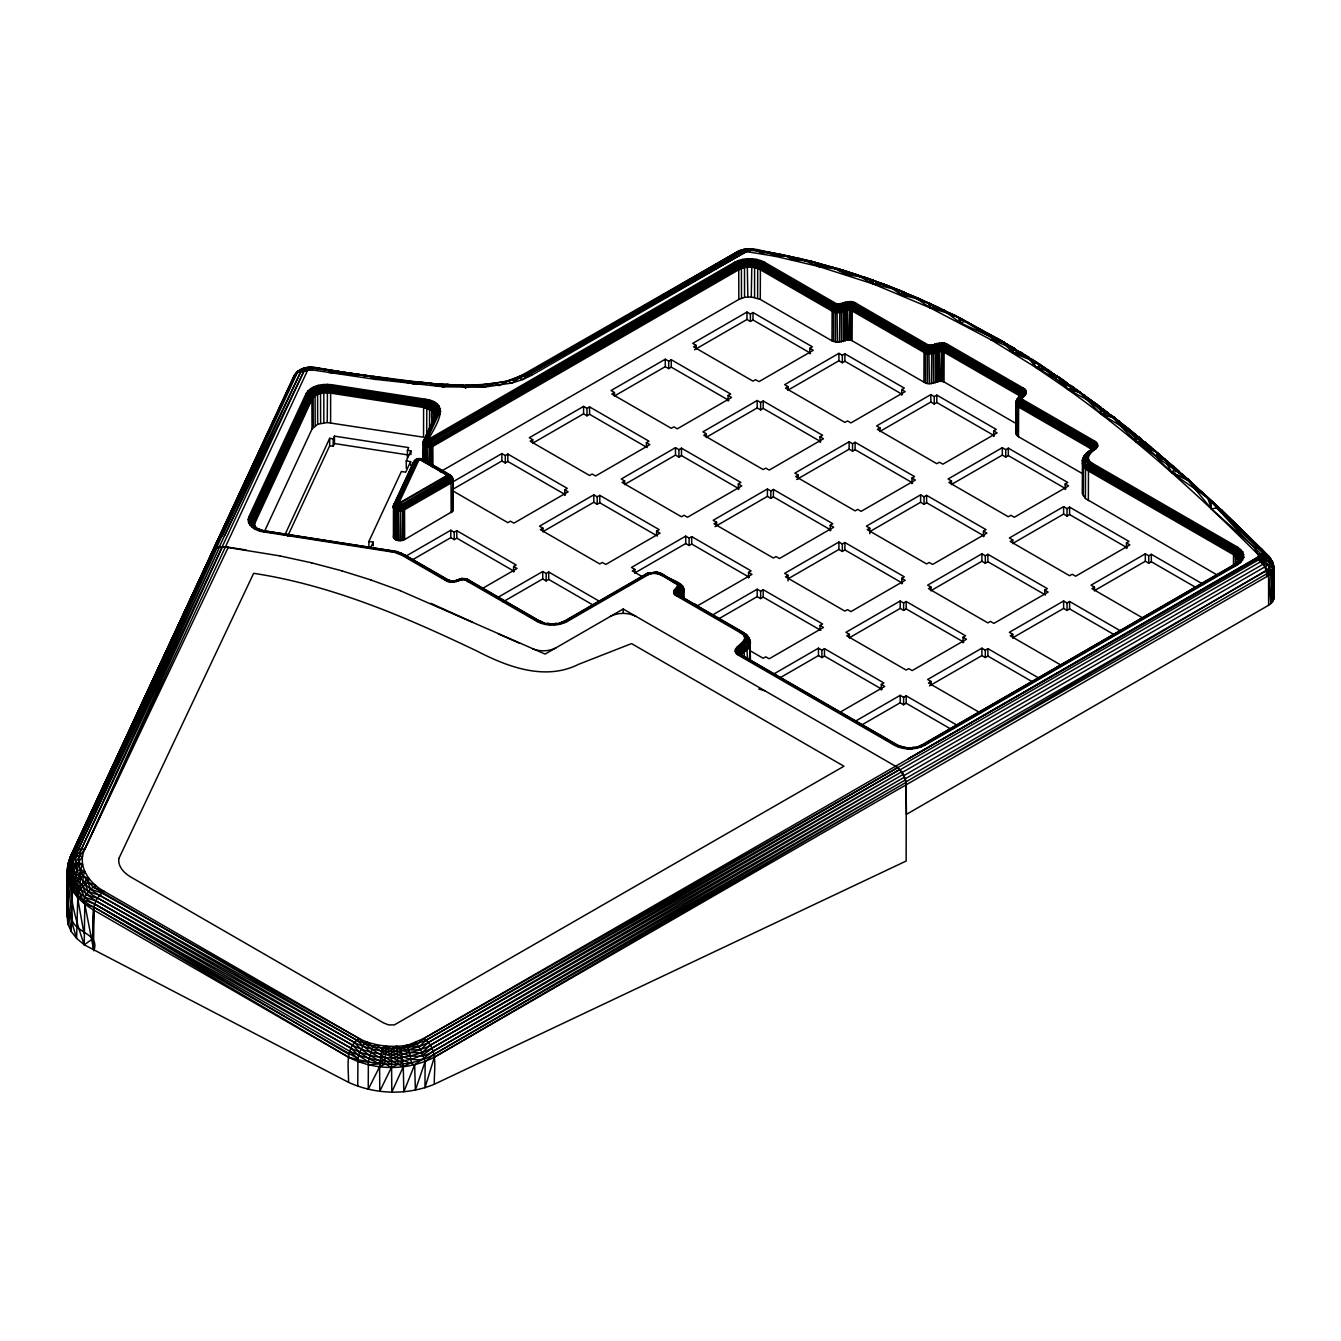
<?xml version="1.0" encoding="UTF-8"?>
<svg xmlns="http://www.w3.org/2000/svg" width="1341" height="1341" viewBox="0 0 1341 1341"><rect width="100%" height="100%" fill="white"/><g stroke="black" fill="none" stroke-linecap="round" stroke-linejoin="round"><path stroke-width="1.5" d="M400.104 590.627L545.116 654.09L623.213 608.998L895.486 766.197C901.839 770.069 905.862 777.361 906.281 784.736L906.147 861.023L434.333 1084.232C407.228 1095.513 375.145 1094.591 348.543 1082.338L84.232 944.802L76.605 938.348L71.14 931.408L71.911 919.44L67.721 874.684C73.671 866.437 78.281 857.184 84.768 849.171L307.508 370.518L310.576 369.68L375.011 379.319L443.385 386.811L483.481 387.231L511.793 383.04L522.571 379.57L529.796 374.122L746.501 251.605L775.601 256.349L819.033 266.591L873.695 284.141L930.302 307.927L990.831 339.659L1035.705 367.35L1067.838 389.376L1096.335 404.714L1102.637 410.664L1126.39 427.041L1173.04 465.914L1214.141 503.177L1268.536 555.979L1272.408 561.711L1273.933 568.601L1273.95 597.784L1272.508 601.941L1268.603 605.26L906.449 814.356L905.963 782.406L903.113 774.428L899.61 769.617L425.985 1040.314C405.267 1048.26 379.637 1048.997 359.271 1038.621L104.38 891.463C89.629 883.736 76.688 866.018 84.768 849.171L222.455 546.592L280.303 555.962M1268.536 555.979L1273.229 563.337L1273.933 568.601L1273.162 571.165L1268.603 575.54L434.333 1057.194C408.05 1070.889 374.826 1070.889 348.543 1057.194L93.92 907.136C73.302 897.447 60.379 873.209 73.319 852.055L214.878 548.905L75.632 850.445C66.245 869.404 81.08 889.536 97.692 898.034L354.611 1042.544C377.19 1054.328 405.669 1054.294 428.248 1042.544L899.61 769.617L897.565 767.706L423.605 1038.621L400.976 1048.042L403.272 1066.782L391.823 1092.077L391.438 1048.578L396.534 1046.164C407.128 1050.942 420.269 1051.746 430.293 1045.192L903.113 774.428L431.986 1048.126C407.111 1061.083 375.748 1061.117 350.889 1048.126L94.708 904.052C76.638 895.017 60.161 871.734 73.319 852.055L213.051 550.548L217.108 547.664L222.455 546.592M451.716 476.692L450.207 479.357L403.708 506.194L397.254 506.697L394.992 505.188L394.757 503.21L400.356 502.406L447.006 475.418L450.76 475.988L452.872 478.569L452.722 511.256L404.647 539.551C401.21 541.596 392.829 541.161 393.483 535.813M1083.176 474.044L1018.506 436.713L1015.908 433.596L1017.232 430.21M1022.797 397.087L1021.926 398.528L1022.797 399.568L1094.642 441.055L1097.223 443.418L1097.776 446.218C1091.809 444.407 1092.479 454.75 1090.35 448.481L1018.506 406.994C1013.83 404.781 1016.243 398.277 1020.115 396.634C1025.362 398.897 1029 390.08 1023.149 387.985L948.305 344.771C941.7 339.709 934.778 346.246 928.223 344.972L856.379 303.485C849.775 298.44 842.869 304.977 836.298 303.686L764.571 262.283C755.369 257.506 743.752 257.506 734.55 262.283L422.901 442.53C421.644 447.659 429.757 448.296 432.942 446.318L738.841 269.709C745.412 266.289 753.709 266.289 760.28 269.709L832.007 311.112C838.695 316.09 845.433 308.112 852.088 310.911L923.932 352.398C930.62 357.36 937.359 349.398 944.014 352.197L1018.858 395.411L1020.25 397.707L1018.959 394.237L944.114 351.024C937.443 348.04 930.738 356.186 924.033 351.225L852.189 309.754C845.517 306.754 838.812 314.917 832.124 309.955L760.397 268.552C753.743 265.099 745.378 265.099 738.74 268.552L432.841 445.145C425.684 449.453 418.191 438.524 428.651 438.893L432.841 445.145L432.942 466.132M1015.908 403.876L1018.205 400.02L1022.077 398.914L1016.361 405.016L1016.109 401.378L1017.366 398.914L1022.16 394.874L1025.731 394.522M1243.828 554.554L1239.118 556.716L1237.19 562.7L1239.118 558.845L1243.828 557.286L1242.772 551.872L1237.743 547.262L1092.664 463.483C1082.254 457.599 1093.703 451.062 1097.776 446.218M1273.564 595.689L1273.598 566.036L1273.95 597.784L1273.296 585.263M228.288 547.262L84.768 849.171C79.907 848.434 74.375 849.842 71.559 854.133C63.295 878.925 67.67 906.013 71.14 931.408L67.972 924.167L67.218 916.808L67.067 874.852L67.955 864.258L70.486 856.581L213.051 550.548L71.559 854.133C67.419 862.95 65.81 873.175 68.592 882.646C65.575 902.325 71.14 919.859 76.605 938.348L77.879 894.581L80.46 888.832L87.97 882.194L89.26 879.009L83.226 875.924C78.13 867.912 77.527 857.586 81.499 848.97L219.673 546.877L78.415 849.406C62.591 879.394 74.023 914.813 84.232 944.802L92.412 939.035L93.652 910.036C93.987 902.644 98.128 895.453 104.38 891.463L93.116 887.055L83.226 875.924L84.751 871.834L80.175 869.32L71.844 874.567L68.592 882.646C72.9 894.749 82.874 903.616 93.652 910.036L348.543 1057.194C376.335 1064.855 407.597 1069.431 434.065 1054.294L905.963 782.406L434.333 1057.194L424.963 1087.819L425.131 1061.552L420.672 1049.617L415.643 1042.292M71.911 919.44L68.441 911.93L67.067 874.852L70.369 867.057L78.851 862.514L82.455 864.325L77.493 879.461L78.868 891.664L84.785 904.085L93.82 950.601C100.173 933.571 75.649 933.319 71.911 919.44L72.464 887.407L75.23 881.892L83.226 875.924L82.589 886.217L86.159 894.212L95.999 900.968L350.889 1048.126L358.567 1055.468L368.373 1061.837L368.239 1089.278L379.604 1066.782L381.9 1048.042L386.342 1046.164C400.573 1053.775 418.224 1061.754 433.26 1051.21L905.426 779.892L434.065 1054.294L425.131 1061.552L415.375 1090.166L414.654 1064.788C401.328 1059.809 388.136 1053.406 376.402 1044.84L372.731 1046.433L356.874 1040.314L99.72 895.386C86.059 887.809 72.783 873.242 76.119 856.396L81.499 848.97L304.156 370.753L307.508 370.518L302.513 369.378L298.071 371.004L293.947 375.949L212.23 551.771L210.788 556.884L211.727 552.542M394.757 503.21L393.416 507.921L394.79 509.563L398.83 510.904L403.406 510.385L451.146 482.978L453.057 480.698C454.079 476.742 446.268 476.172 447.81 474.63L451.833 476.524L452.068 478.217L451.146 477.53M67.05 904.27C69.028 882.395 65.558 909.55 68.441 911.93L67.05 904.27L67.586 866.99M93.233 939.521L93.652 910.036L93.652 939.756M1243.828 557.286L1240.71 562.449L1237.743 564.595L924.636 745.361C915.417 750.139 903.817 750.139 894.615 745.361L738.153 655.028C726.755 647.183 755.268 640.713 740.148 632.6L676.87 596.075C668.438 592.471 679.518 587.945 677.222 584.475C668.455 580.402 658.498 569.389 647.854 574.937L567.159 621.537C557.957 626.314 546.34 626.314 537.138 621.537L465.176 579.982C458.622 578.709 451.699 585.246 445.095 580.184L401.881 555.241L394.975 552.442L263.825 531.924C256.651 531.07 245.604 525.773 248.823 516.905L306.167 393.449C311.447 384.901 323.047 383.677 332.166 384.783L425.131 399.165C451.263 402.702 437.417 423.052 428.651 438.893L427.963 441.843L430.511 447.173L430.511 465.009M1018.942 351.627L999.196 339.457L954.675 315.303L922.206 299.915L888.496 285.918L856.296 274.452L810.417 261.026L748.379 248.923L737.332 251.739L574.501 346.414M915.199 296.864L901.672 295.188L888.496 285.918L865.683 277.57L846.188 274.654L843.858 270.631L868.884 278.844L873.695 284.141L882.864 283.957L892.754 287.594L913.523 296.395L930.302 307.927L954.675 315.303L954.306 316.275C938.097 306.586 920.513 298.507 901.672 295.188L901.772 291.416L899.928 290.528L873.695 284.141L854.921 274.067L841.142 269.692L819.033 266.591L799.957 258.578L779.708 254.237L769.265 252.41L759.023 253.265L761.705 250.733L779.708 254.237L788.994 256.332L792.095 259.852L810.417 261.026L831.705 267.664M67.721 898.671L67.218 916.808L67.838 913.355M93.652 910.036L92.881 939.303L93.82 950.601L93.35 939.588M84.232 944.802L84.785 904.085L93.92 907.136L357.946 1058.619L357.745 1086.277M428.651 438.893L422.733 444.575L422.901 442.53L423.387 440.871L428.651 438.893L429.12 441.876L426.27 447.056L426.27 462.913M68.609 911.981L67.972 924.167L67.218 904.337M71.559 854.133L67.955 864.258L73.252 857.687L79.303 855.692L82.455 856.681L75.901 865.867C71.794 876.276 73.219 887.39 77.543 897.431L94.708 904.052L349.599 1051.21L357.946 1058.619L359.572 1052.249L364.283 1043.818L367.233 1042.292L372.731 1046.433C387.482 1049.835 403.105 1049.198 417.437 1044.253L423.605 1038.621L1256.383 557.973L1258.679 556.247L1257.959 554.386C1198.653 494.93 1136.179 438.339 1067.838 389.376C1060.865 381.447 1050.137 376.452 1044.572 367.484C1027.793 356.153 1009.974 346.296 990.831 339.659L997.402 338.468L1004.091 342.273L990.831 339.659M1017.081 424.091L944.014 381.917C937.359 379.101 930.62 387.08 923.932 382.118L851.233 340.245L847.059 339.977L837.421 342.341L837.052 311.397L838.108 304.189M929.347 383.627L928.961 352.683L930.034 345.475M327.472 384.364L327.238 422.532L423.555 437.216L423.588 406.323L425.131 399.165M911.344 749.334C910.723 746.686 915.719 746.468 916.641 748.261M292.522 381.062L293.947 375.949L298.071 371.004L308.883 367.199L369.278 375.899C422.348 381.9 478.134 394.153 529.796 374.122L743.467 250.935L743.987 249.392L746.954 251.505L746.082 249.007L737.332 251.739M1273.229 563.337L1272.508 601.941L1271 570.696L1268.452 564.796L1258.679 556.247C1265.954 557.571 1272.643 563.538 1273.162 571.165L1273.581 599.913L1273.933 568.601C1273.648 560.538 1267.128 551.017 1257.959 554.386L1254.137 547.245C1230.971 525.404 1211.929 499.439 1187.221 479.29C1162.345 459.913 1133.648 443.083 1113.281 417.688L1101.145 414.084L1079.606 392.377L1035.705 367.35L1029.117 358.751L1017.383 351.744L1013.897 348.057L954.675 315.303M423.203 461.22L424.074 440.049M1233.452 567.059L1233.871 565.164C1240.76 562.6 1242.42 552.945 1235.061 549.877L1089.982 466.115L1084.551 459.611L1085.908 453.761C1089.261 451.531 1099.57 447.156 1092.781 442.614L1020.937 401.143L1019.344 398.311L1023.652 393.466L1021.289 389.544L946.444 346.33C939.739 341.62 933.018 349.817 926.363 346.531L854.519 305.061C847.83 300.35 841.109 308.547 834.437 305.262L762.711 263.842C754.648 259.668 744.473 259.668 736.41 263.842L430.511 440.451L429.086 447.324L429.086 463.181M414.604 462.209L414.62 460.6L417.068 458.823L419.062 459.645L399.316 502.137L395.88 504.199L393.416 507.921L393.634 505.021L413.732 461.706L416.464 459.829L420.018 459.561L446.939 475.116L450.341 475.234L452.872 478.569L452.722 481.536L450.341 477.53L447.006 475.418L451.029 481.821L451.146 512.698M423.974 459.929L424.494 442.429L427.36 438.809L438.825 414.101C441.843 405.803 431.5 400.842 424.779 400.054L331.814 385.655C323.282 384.616 312.403 385.772 307.475 393.768L250.13 517.24C241.112 529.611 281.928 533.517 259.4 530.919M1013.762 349.414L1021.222 352.532L1029 357.393L1029.117 358.751L1036.794 362.372L1013.209 353.035L1013.897 348.057L1010.98 347.906L1003.537 342.592L960.491 322.946L942.874 309.838L930.302 307.927L928.006 302.831L919.188 299.73L919.876 298.892L922.843 301.071M461.639 579.966L461.975 578.424L467.858 579.53L540.49 621.453L541.311 622.962L466.132 579.563C463.232 577.971 449.537 581.441 456.426 581.676L459.946 578.792L462.025 579.58L461.975 578.424M406.457 1044.84L409.575 1052.702L411.352 1062.525L403.272 1066.782C387.599 1059.122 371.792 1050.908 359.271 1038.621C344.369 1047.74 348.727 1068.023 348.543 1082.338M836.298 303.686L832.124 309.955L832.007 340.832L837.421 342.341M928.223 344.972L924.033 351.225L923.932 382.118M1022.797 399.568L1018.624 405.837L1018.506 436.713M1090.35 448.481L1091.96 443.67L1094.642 441.055M341.804 372.01L313.727 367.199L310.576 369.68L310.861 367.166L375.53 377.24L311.095 367.484L302.546 368.658L300.317 371.055M452.068 512.027L452.872 479.743M1033.023 360.042L1035.705 367.35L1051.026 372.228L1088.657 398.663M1091.038 448.967L1092.144 445.48L1096.167 442.144M905.393 293.361L897.045 289.488L901.672 295.188L910.824 295.338L913.808 297.216L905.393 293.361L901.672 295.188M660.711 574.937L663.393 574.484C668.874 580.335 685.821 581.34 683.675 592.404L680.021 595.639L680.021 597.483L678.462 593.879L673.752 592.32M1235.564 565.533L1235.698 564.477L1233.569 566.019M852.256 274.804L848.937 272.273L837.924 268.602L805.069 259.785L799.957 258.578L792.095 259.852L786.044 255.745L775.601 256.349C764.521 250.264 748.982 245.403 737.449 252.544M1019.998 396.467L1021.255 393.131L1025.731 390.348M1091.507 449.537L1092.747 446.201L1097.223 443.418M293.645 379.319L293.947 375.949L296.663 372.379L307.307 370.719M1157.249 453.576L1188.377 480.866L1211.359 508.842L1216.74 508.055L1263.608 553.9L1265.066 557.37L1261.479 561.259L1267.413 569.707L1268.301 572.674L1266.977 576.496L1270.313 558.661L1258.713 555.358L1260.758 553.85L1266.273 554.604L1269.994 562.801L1272.458 562.315L1272.81 568.366L1266.977 576.496C1266.591 569.322 1263.39 560.991 1256.383 557.973M386.342 1046.164L384.683 1064.268L379.604 1066.782L379.788 1091.256L391.438 1067.453L398.176 1064.268L396.534 1046.164M1094.642 449.956L1091.96 449.503L1089.311 451.045L1083.914 456.175L1082.288 460.885L1086.528 453.057L1089.982 450.643L1092.664 451.112M413.296 462.695L413.145 463.768C413.833 459.427 419.683 457.247 423.37 459.494L424.209 461.002L422.348 460.248C422.666 457.046 419.062 460.365 419.867 458.438M422.801 442.932L422.951 441.86L422.733 460.432M440.837 411.469L436.093 413.229L434.266 418.224C438.44 411.017 430.042 405.502 423.706 405.016L330.758 390.633C323.986 389.812 315.353 390.717 311.447 397.07L254.103 520.526L254.421 526.661L252.846 521.599L248.119 519.621M1020.25 397.07L1022.513 393.047L1026.284 391.723M1088.305 458.287L1084.551 459.611L1082.288 463.617L1085.405 468.78L1088.372 470.926L1233.452 554.688L1237.793 559.901M1091.742 450.14L1094.005 446.134L1097.776 444.793M740.148 632.6L741.104 632.164C757.9 641.132 728.481 646.697 739.109 654.609L895.57 744.942C904.186 749.401 915.048 749.401 923.681 744.942L1236.788 564.159C1244.13 561.209 1244.13 550.883 1236.788 547.933L1091.708 464.17C1085.607 461.706 1085.607 453.141 1091.708 450.677L1090.468 447.307L1018.624 405.837L1016.109 402.987M1082.438 462.511L1085.54 467.623L1088.473 469.752L1233.569 553.515L1237.19 556.85L1237.793 561.862L1239.201 560.337L1242.772 559.968M430.511 447.173L431.333 441.507L737.232 264.898C744.791 260.975 754.329 260.975 761.906 264.898L833.633 306.318C840.321 310.391 846.992 301.809 853.697 306.117L925.541 347.587C932.246 351.677 938.918 343.095 945.623 347.386L1020.467 390.6L1022.513 393.986L1018.858 399.367L1019.277 393.014L1023.149 387.985M425.03 462.494L425.03 446.637L428.701 439.496L426.874 441.608L427.645 463.148M1039.124 365.775L1039.392 364.065L1029.117 358.751L1031.598 359.036L1035.269 363.042L1036.459 362.422L1032.888 359.857L1035.269 363.042M653.268 573.445C649.849 571.534 666.93 571.165 649.463 573.529M67.452 872.086L69.078 861.727M398.83 540.624L398.663 509.697L399.685 502.473L396.634 504.903L394.79 509.563L394.79 539.266M833.599 341.569L833.599 311.85L836.834 303.938L835.342 304.373L763.616 262.953C755 258.478 744.121 258.478 735.505 262.953L429.204 440.166L426.12 438.976L423.873 441.575L426.924 443.586L431.517 443.234L737.902 266.088C745.06 262.367 754.061 262.367 761.219 266.088L832.945 307.491C839.65 312.067 846.322 303.502 853.027 307.29L924.871 348.761C931.576 353.337 938.247 344.788 944.952 348.559L1019.797 391.773L1021.557 393.902L1019.998 398.311M925.525 382.839L925.525 353.136L928.76 345.207L927.268 345.643L855.424 304.172C848.769 299.244 841.964 306.636 835.342 304.373M751.932 258.763L751.262 296.914L760.28 299.429L832.007 340.832M849.876 301.675L849.205 339.826M941.801 342.961L941.131 381.112M682.787 599.41L683.91 590.375L681.815 587.408L678.093 585.916M395.93 539.903L395.93 510.183L399.685 502.473M423.89 460.147L418.208 458.689L398.042 501.987C401.613 502.841 392.678 502.288 393.265 507.015L394.07 504.048M451.599 581.994L452.018 580.904L454.046 581.994M549.776 625.04C551.604 622.894 545.921 622.794 545.133 624.437M655.296 573.445C655.732 570.797 660.878 573.026 662.035 574.35M907.237 748.881L907.673 747.792L907.907 749.334M806.427 260.741L817.557 263.121L816.367 262.735L819.033 266.591L828.554 265.971M216.236 543.256L211.66 553.716M1134.872 434.97L1118.964 421.124L1099.788 406.977L1101.145 414.084L1134.235 434.031L1135.793 441.776L1141.593 442.731L1156.411 456.225L1166.653 460.717L1166.838 463.902L1178.521 470.741L1179.594 472.904L1157.568 452.923L1135.793 441.776L1136.581 438.473L1138.543 437.837L1143.655 441.725M254.17 524.7L312.017 399.3C315.789 393.198 324.086 392.326 330.59 393.114L423.555 407.496L431.836 410.765L434.786 416.297C435.791 410.145 428.584 407.044 423.588 406.323L330.64 391.924C324.053 391.136 315.688 392.008 311.883 398.176L254.539 521.649L254.17 528.672M84.751 871.834L81.483 872.656L80.209 877.45L80.46 888.832L84.684 897.163L83.762 900.146M1116.835 420.035L1113.885 417.185L1101.145 414.084L1101.967 410.966L1103.894 410.363L1106.727 411.637L1110.398 415.274M89.26 879.009L86.21 880.149L85.137 883.97L88.137 891.447L99.72 895.386L354.611 1042.544C364.316 1054.21 378.698 1060.01 391.438 1067.453M560.287 624.202L560.924 622.794L565.299 620.95L567.159 621.537M415.861 460.583L417.068 458.823M400.406 540.658L400.724 508.423L399.97 502.506L398.461 503.026M838.779 304.189L839.852 311.397L839.466 342.341M930.704 345.475L931.76 352.683L931.392 383.627M839.131 305.077L839.449 304.105L840.438 304.826L843.288 311.85L843.288 341.569M927.268 345.643L932.364 346.112L935.213 353.136L935.213 382.839M452.722 511.256L452.872 478.569M761.705 250.733L762.426 251.37L751.614 248.99L745.16 249.376L746.082 249.007L747.507 251.438L748.379 248.923L750.139 250.113L774.914 253.6L775.601 256.349L780.496 254.723M1184.103 476.223L1181.89 473.691L1197.044 487.571L1196.038 489.582L1200.212 490.521L1221.467 510.971C1202.559 489.566 1173.71 479.609 1156.411 456.225L1157.568 452.923L1137.269 438.155L1134.235 434.031L1135.391 434.249L1127.949 428.299L1120.808 425.114L1118.964 421.124L1113.281 417.688L1115.528 418.509M1273.464 566.472L1272.81 568.366L1268.452 564.796L1263.876 563.756L902.107 772.55M82.455 864.325L79.102 864.794C74.241 874.248 74.945 884.708 77.879 894.581M1015.908 433.596L1015.908 402.702L1021.557 394.707L1026.284 393.148M456.711 581.424L461.706 579.178M643.663 576.379C644.535 574.099 649.497 571.266 651.273 573.697M1023.149 396.886L1019.445 397.02L1016.361 401.546L1016.361 434.735M312 369.865L312.587 368.356L310.861 367.166L308.212 367.535L310.576 369.68M735.036 651.29L739.746 652.849L741.305 656.453L741.774 654.039L749.451 647.787L749.921 642.926L744.49 639.758M750.357 643.998C750.39 650.251 740.316 650.083 741.053 655.85M1020.149 397.238L1020.853 394.891L1019.277 393.014L944.433 349.8C937.745 346.481 931.073 354.845 924.351 350.001L852.507 308.531C845.819 305.212 839.148 313.559 832.443 308.732L760.716 267.312C753.877 263.775 745.261 263.775 738.422 267.312L432.523 443.921L431.215 445.296L431.819 466.634M1084.584 455.37L1082.438 459.795L1082.288 493.337L1085.405 498.483L1217.125 574.971M1018.875 397.623L1018.205 400.02L1020.115 402.199L1092.965 444.391L1094.005 447.056L1090.468 451.397L1092.345 448.665L1090.769 446.084L1018.925 404.613L1016.545 400.372L1018.02 398.16L1022.378 397.405L1021.842 396.668L1020.618 398.059L1021.842 400.238L1093.686 441.725C1098.53 443.871 1095.949 449.704 1091.708 450.677M332.166 384.783L330.64 391.924L330.59 422.834M680.574 584.408L682.787 587.878L682.653 586.285L679.904 584.005L677.222 584.475M1091.155 450.894L1093.653 447.944L1097.223 447.592M454.616 581.508L460.466 578.809M563.438 623.247L562.047 622.442L557.353 624.252L566.204 621.101M1237.944 560.756L1237.609 555.727L1233.871 552.291L1088.791 468.529L1083.914 464.036L1082.874 458.773M434.417 417.152L436.479 414.704L440.133 414.185M76.236 846.037L91.993 811.976L85.941 825.251M111.236 770.337L210.99 554.638L70.486 856.581M285.063 534.456L329.685 438.323L333.205 438.859L334.479 436.127L408.687 447.609L407.413 450.341L407.413 457.767M287.678 536.232L329.685 445.748L329.685 438.323M368.892 547.027L368.892 541.462L401.345 471.529L405.686 472.2L410.614 461.589L406.273 460.918L406.273 468.344M370.77 547.446L373.234 542.133L368.892 541.462M211.157 554.185L293.981 376.67L215.884 545.955L218.13 541.11M78.901 840.371L84.181 829.04M100.005 795.012L96.485 802.572L109.493 774.126L104.397 785.575M111.42 770.455L117.572 757.212M124.612 742.093L128.116 734.533M129.876 730.761L137.788 713.747M139.548 709.976L145.7 696.733M150.091 687.279L153.612 679.719M155.372 675.948L163.284 658.934M165.027 655.162L171.179 641.92M178.219 626.8L181.739 619.24M183.499 615.469L188.763 604.12M193.154 594.683L199.306 581.441M203.698 572.004L205.458 568.215M212.23 551.771L295.758 373.821L305.262 367.92L307.022 367.451L308.983 369.781L308.883 367.199L302.546 368.658M211.643 555.073L215.029 547.782M222.505 531.69L226.009 524.163M227.769 520.392L235.63 503.445M240.022 494.041L243.509 486.498M247.884 477.094L253.147 465.796M254.891 462.025L261.026 448.849M268.016 433.78L270.647 428.131M272.391 424.376L281.141 405.535M285.516 396.131L289.019 388.605M214.024 549.626L216.437 547.983L298.071 371.004L303.753 368.591L309.637 369.68L308.883 367.199M216.437 547.983L219.304 546.944L301.071 371.139L302.513 369.378L307.776 370.3L303.753 368.591L300.082 369.714L293.947 375.949M264.378 531.589L312.017 429.019L317.666 424.242L327.238 422.532M406.273 460.918L410.933 450.878L407.413 450.341M422.901 442.53L434.853 416.163M414.419 460.885L393.483 506.11L393.416 537.64M423.689 441.038L435.557 415.341C438.054 408.452 429.472 404.345 423.89 403.675L330.942 389.292C323.851 388.421 314.85 389.376 310.743 396.014L253.399 519.487L253.131 523.711L257.003 529.192L255.293 527.147L252.242 527.365M423.773 440.653L436.479 414.704C439.127 407.413 430.042 403.054 424.142 402.35L331.193 387.968C323.684 387.063 314.146 388.069 309.821 395.092L252.477 518.548L252.192 523.04L256.651 528.287M426.12 438.976L437.585 414.285C440.418 406.507 430.729 401.881 424.443 401.127L331.495 386.744C323.499 385.772 313.325 386.845 308.698 394.321L251.37 517.794C248.923 523.308 254.572 527.818 259.048 529.779L259.333 530.634M329.685 445.748L333.205 446.285L334.479 443.553L334.479 436.127M1173.04 465.914L1166.838 463.902L1171.984 472.786L1187.791 479.039L1193.574 484.755L1190.724 481.754L1171.984 472.786L1174.615 468.227L1179.594 472.904L1161.541 456.56L1156.411 456.225L1158.892 454.13L1169.386 464.087M221.533 537.054L301.071 371.139M224.4 536.014L304.156 370.753L307.173 370.954M1068.492 385.454L1067.268 382.822L1063.413 382.554L1067.838 389.376L1072.733 388.203L1073.303 387.046L1063.413 382.554L1058.837 377.257L1032.888 361.165L1036.794 362.372M749.401 251.605L751.614 248.99M756.575 259.383L754.614 266.457L754.564 297.35M852.256 301.993L850.311 309.067L850.261 339.977M944.181 343.279L942.237 350.353L942.187 381.246M298.758 372.211L300.082 369.714L305.262 367.92L308.48 369.932L307.022 367.451M1021.842 400.238L1022.378 399.266L1021.037 399.601M463.383 579.48L464.254 578.658M263.825 531.924L264.814 530.902L396.584 551.553L404.563 554.772L451.012 581.508M391.002 551.604L391.991 550.581L392.544 552.157M749.451 639.691L744.322 634.025L677.825 595.639C672.579 593.074 676.317 588.448 679.401 586.235L678.177 584.056L677.641 584.777L682.016 585.548L683.474 587.744L682.653 590.744L679.183 594.063L681.06 597.499L680.222 595.991M1131.066 430.813L1135.056 437.3L1148.198 444.759L1165.178 459.594L1158.507 455.504M459.175 579.664L459.946 578.792M467.875 581.726L467.104 580.469L469.367 581.424L469.048 580.552L466.132 578.792L464.656 579.748L467.858 579.53M900.012 769.851L1261.479 561.259M295.69 375.011L298.071 371.004M431.819 446.821L432.841 445.145M401.965 540.49L402.82 509.379L452.235 480.866M646.53 574.35L647.435 573.445L649.446 574.216M924.636 745.361L921.954 744.892L918.015 747.205L1235.882 564.008C1242.755 561.242 1242.755 551.587 1235.882 548.821L1090.803 465.059C1080.846 461.354 1087.836 447.291 1096.167 448.866M403.406 510.385L404.228 507.434L400.356 502.406L403.406 510.385L403.406 540.105M746.501 251.605L741.221 250.482L523.845 375.866L741.221 250.482L743.987 249.392L746.501 251.605L750.139 250.113L747.507 251.438M841.444 342.072L841.444 312.369L842.5 310.911M933.37 383.358L933.37 353.638L934.426 352.18M427.058 439.697L425.55 443.117L426.27 447.056M657.291 573.697L658.163 572.758L659.085 573.529M902.61 748.261L903.851 747.289L907.673 747.792M312.587 368.356L369.278 375.899L375.011 379.319C393.684 375.765 410.765 387.247 429.221 383.157C441.105 389.896 453.576 382.135 465.511 387.666L468.277 384.917L471.697 385.504M1081.885 394.271L1080.209 391.974L1077.326 390.952L1067.838 389.376L1079.606 392.377L1100.927 407.245L1096.335 404.714C1100.927 413.849 1112.745 413.162 1118.31 421.46L1118.964 421.124M427.997 440.133L423.203 445.363M429.556 400.171L426.79 407.044L426.706 435.959M843.288 311.85L844.461 308.732L840.589 303.686M935.213 353.136L936.37 350.001L932.515 344.972M920.764 745.931L1235.061 564.125L1237.743 564.595M1233.871 565.164L1237.508 562.365L1240.71 562.449M415.995 459.443L395.696 502.573L397.741 505.423L403.038 505.021L449.537 478.184L450.341 475.234M998.727 340.094L959.972 317.985L948.808 313.693L949.579 312.755L946.964 312.956M1072.733 388.203L1077.024 389.711C1077.728 392.175 1084.718 394.891 1079.606 392.377L1085.104 395.511L1086.813 399.031L1096.754 404.161L1096.05 404.999L1098.882 407.228M1083.478 457.13L1087.333 452.554L1090.535 452.638M1083.344 458.203L1085.54 454.683L1089.06 454.415M1092.06 449.352L1093.066 446.972L1091.289 444.843L1019.445 403.373L1017.266 399.501L1022.077 397.757L1021.037 397.305M778.786 255.31L779.708 254.237L777.713 254.22L775.601 256.349M1085.908 453.761L1087.333 452.554M1236.687 562.851L1236.084 563.572C1240.894 560.236 1239.47 553.23 1234.39 551.05L1089.311 467.288L1084.584 462.963L1083.595 460.449L1083.595 457.884L1088.305 456.326M330.087 370.049L328.461 372.446L369.278 375.899M760.85 260.573L757.715 267.312L757.631 298.205M854.468 302.613L851.317 309.352L851.233 340.245M946.394 343.883L943.243 350.621L943.159 381.514M513.016 380.341L739.109 250.75L742.495 249.879L745.68 251.94L531.556 375.346L526.326 373.519L511.793 383.04L508.222 381.079L498.634 385.672L494.946 383.576L483.481 387.231L474.697 385.085L465.511 387.666L459.812 385.051L452.085 384.766L443.385 386.811L438.373 383.912L435.49 383.694L443.385 386.811L446.888 384.23L453.744 385.521L473.407 385.806L487.923 384.481M394.975 552.442L396.584 551.553L397.489 553.196M796.42 258.126L794.408 257.589L792.095 259.852L798.096 258.21M1178.521 470.741L1171.984 472.786M400.138 380.324L414.922 384.314L419.163 381.9L436.194 384.046L399.987 380.408M433.478 401.713L429.623 408.15L429.522 431.115M403.272 1066.782L403.842 1091.708L414.654 1064.788L433.26 1051.21L904.454 777.126L431.986 1048.126C410.782 1067.587 373.737 1063.095 349.599 1051.21M813.669 261.964L819.033 266.591L821.731 264.412M399.551 503.378L448.363 475.602L420.018 459.561L422.7 459.108L450.207 474.982L452.068 478.217M679.77 596.879L679.87 594.499L683.055 591.901L677.943 586.285L679.401 586.235M737.131 252.527L743.987 249.392M450.09 580.737L452.135 581.139L449.218 581.676L448.447 580.117L447.006 581.072M1020.032 353.27L1021.222 352.532L1026.334 357.125M359.271 1038.621L101.983 893.156L90.484 889.033L87.97 882.194L95.882 885.613L90.484 889.033L84.684 897.163L95.999 900.968L352.582 1045.192C373.318 1056.188 398.612 1057.094 420.672 1049.617L428.248 1042.544L901.487 771.88L430.293 1045.192L421.946 1052.752L409.575 1052.702L396.902 1048.411M540.842 623.247C545.921 622.526 539.618 620.112 537.138 621.537M659.118 574.216L661.13 573.445M898.319 747.071C900.901 744.372 909.215 749.887 899.727 746.283M836.449 304.826L837.438 304.105L837.756 305.077M928.374 346.112L929.363 345.375L929.682 346.347M1266.91 573.713L1271 570.696L1267.413 569.707L905.996 781.837L1266.91 573.713L1266.34 570.78L905.209 778.786M1268.452 564.796L903.901 775.618M1018.506 399.568L1016.964 399.836M764.571 262.283L760.397 268.552L760.28 299.429M856.379 303.485L852.189 309.754L852.088 340.631M948.305 344.771L944.114 351.024L944.014 381.917M1092.664 463.483L1088.473 469.752L1088.372 500.629M1237.743 547.262L1233.569 553.515L1233.452 566.572M657.727 573.093L683.055 587.224L683.675 598.84M397.305 540.356L397.305 510.636L402.82 509.379M1144.745 443.016L1145.482 442.496L1151.651 448.849M832.61 267.094L846.188 274.654L849.255 272.592M398.646 553.665L400.808 552.961L402.032 554.721M1108.873 414.386L1099.788 406.977L1115.544 419.415L1114.036 418.459M1020.652 396.198L1024.675 395.796M835.443 342.072L835.443 312.369L837.052 311.397M927.369 383.358L927.369 353.638L928.961 352.683M665.689 294.567L669.293 292.455M690.933 279.783L694.537 277.671M698.141 275.559L701.745 273.447M707.16 270.295L710.764 268.183M714.367 266.071L719.782 262.903M723.386 260.791L726.99 258.679M730.594 256.567L736.008 253.399M86.21 880.149L78.516 886.569L75.867 892.234L72.112 890.24M523.845 375.866L529.276 372.714M532.897 370.602L554.604 357.98M558.225 355.885L570.88 348.526M1063.078 381.447L1064.151 380.81L1067.419 384.297M417.738 458.773L396.802 502.154L397.489 503.881L402.216 503.965L448.715 477.111L449.621 475.502L448.715 474.479M414.62 460.6L416.112 459.745M419.767 458.806L417.99 459.293L419.062 459.645M440.183 471.848L738.841 299.429L744.557 297.35L751.262 296.914M453.023 481.771L501.869 453.576L505.289 455.554L507.853 454.063L567.26 488.359L564.695 489.851L564.695 495.416M646.396 446.385L646.396 442.681L648.977 441.189L589.571 406.893L586.989 408.385L583.57 406.407L529.309 437.736L532.729 439.697L532.729 443.418M728.113 401.076L728.113 395.494L730.677 394.019L671.271 359.723L668.706 361.198L665.287 359.22L611.027 390.549L614.446 392.527L614.446 396.249M809.813 353.89L809.813 348.325L812.395 346.833L752.988 312.537L750.407 314.029L746.987 312.051L692.727 343.38L696.147 345.358L696.147 349.062M532.729 439.697L530.164 441.189L589.571 475.485L592.135 473.993L595.572 475.988L649.832 444.659L646.396 442.681M614.446 392.527L611.865 394.019L671.271 428.315L673.852 426.824L677.289 428.818L731.549 397.489L728.113 395.494M696.147 345.358L693.582 346.833L752.988 381.146L755.553 379.654L758.989 381.632L813.249 350.303L809.813 348.325M453.023 489.197L501.869 461.002L505.289 462.98L507.853 461.488L565.466 494.745M532.93 443.066L583.57 413.833L586.989 415.811L589.571 414.319L647.167 447.576M614.631 395.897L665.287 366.663L668.706 368.624L671.271 367.149L728.884 400.406M694.537 349.766L746.987 319.476L750.407 321.454L752.988 319.979L810.584 353.236M405.585 556.347L450.794 530.231L454.213 532.209L456.795 530.718L516.201 565.014L513.62 566.505L513.62 572.071M412.81 559.599L450.794 537.657L454.213 539.635L456.795 538.16L514.391 571.417M656.604 534.841L656.604 531.12L659.185 529.645L599.779 495.349L597.214 496.824L593.795 494.846L539.518 526.175L542.937 528.153L542.937 531.874M738.321 489.515L738.321 483.95L740.886 482.458L681.479 448.162L678.915 449.654L675.495 447.676L621.235 479.005L624.655 480.983L624.655 484.688M820.021 442.346L820.021 436.78L822.603 435.289L763.197 400.993L760.632 402.484L757.196 400.506L702.935 431.836L706.355 433.814L706.355 437.518M901.739 395.176L901.739 389.611L904.303 388.119L844.897 353.823L842.332 355.298L838.913 353.337L784.653 384.666L788.072 386.627L788.072 390.348M542.937 528.153L540.373 529.645L599.779 563.941L602.344 562.449L605.78 564.444L660.04 533.115L656.604 531.12M624.655 480.983L622.09 482.458L681.479 516.771L684.061 515.279L687.497 517.257L741.757 485.928L738.321 483.95M706.355 433.814L703.79 435.289L763.197 469.585L765.761 468.11L769.198 470.088L823.458 438.758L820.021 436.78M788.072 386.627L785.508 388.119L844.897 422.415L847.478 420.923L850.915 422.918L905.175 391.589L901.739 389.611M454.867 580.955L458.22 579.53M457.03 580.552L455.722 581.206L461.053 579.094M543.139 531.522L593.795 502.288L597.214 504.25L599.779 502.774L657.392 536.031M624.856 484.352L675.495 455.102L678.915 457.08L681.479 455.605L739.092 488.862M706.556 437.166L757.196 407.932L760.632 409.91L763.197 408.418L820.809 441.675M788.273 389.996L838.913 360.763L842.332 362.74L844.897 361.249L902.51 394.505M482.693 588.33L517.056 568.483L513.62 566.505M931.056 346.347L939.505 343.866L947.349 345.442L1022.194 388.655C1025.966 390.181 1025.563 395.377 1021.842 396.668M497.494 597.617L542.719 571.517L546.139 573.479L548.704 572.004L599.109 601.103M502.925 601.908L542.719 578.943L546.139 580.921L548.704 579.429L593.711 605.411M748.529 577.971L748.529 572.406L751.111 570.914L691.705 536.618L689.123 538.11L685.704 536.132L631.443 567.461L634.863 569.439L634.863 573.143M830.247 530.801L830.247 525.236L832.811 523.744L773.405 489.448L770.84 490.923L767.421 488.962L713.161 520.291L716.58 522.252L716.58 525.974M911.947 483.632L911.947 478.05L914.528 476.575L855.122 442.279L852.541 443.754L849.121 441.776L794.861 473.105L798.281 475.083L798.281 478.804M993.664 436.445L993.664 430.88L996.229 429.388L936.823 395.092L934.258 396.584L930.838 394.606L876.578 425.935L879.998 427.913L879.998 431.618M634.863 569.439L632.298 570.914L643.093 577.15M716.58 522.252L713.999 523.744L773.405 558.04L775.986 556.549L779.423 558.543L833.683 527.214L830.247 525.236M798.281 475.083L795.716 476.575L855.122 510.871L857.687 509.379L861.123 511.357L915.383 480.044L911.947 478.05M879.998 427.913L877.416 429.388L936.823 463.701L939.404 462.209L942.84 464.187L997.101 432.858L993.664 430.88M635.064 572.791L685.704 543.558L689.123 545.536L691.705 544.044L749.301 577.3M714.971 526.661L767.421 496.388L770.84 498.366L773.405 496.874L831.018 530.131M796.671 479.491L849.121 449.218L852.541 451.179L855.122 449.704L912.718 482.961M880.199 431.282L930.838 402.032L934.258 404.01L936.823 402.535L994.435 435.791M565.081 621.067L648.038 573.412M711.987 615.301L757.196 589.202L760.632 591.18L763.197 589.688L822.603 623.984L820.021 625.476L820.021 629.18M901.739 583.871L901.739 578.306L904.303 576.814L844.897 542.518L842.332 544.01L838.913 542.032L784.653 573.361L788.072 575.323L788.072 580.904M983.439 536.702L983.439 531.12L986.021 529.645L926.614 495.349L924.033 496.824L920.613 494.846L866.353 526.175L869.773 528.153L869.773 533.735M1065.156 489.515L1065.156 483.95L1067.721 482.458L1008.315 448.162L1005.75 449.654L1002.33 447.676L948.07 479.005L951.49 480.983L951.49 484.688M788.072 575.323L785.508 576.814L844.897 611.11L847.478 609.619L850.915 611.613L905.175 580.284L901.739 578.306M869.773 528.153L867.208 529.645L926.614 563.941L929.179 562.449L932.615 564.444L986.875 533.115L983.439 531.12M951.49 480.983L948.908 482.458L1008.315 516.771L1010.896 515.279L1014.332 517.257L1068.593 485.928L1065.156 483.95M719.229 618.553L757.196 596.628L760.632 598.606L763.197 597.114L820.809 630.371M788.273 578.692L838.913 549.458L842.332 551.436L844.897 549.944L902.51 583.201M869.974 531.522L920.613 502.288L924.033 504.25L926.614 502.774L984.21 536.031M951.691 484.352L1002.33 455.102L1005.75 457.08L1008.315 455.605L1065.927 488.862M773.271 674.272L818.479 648.172L821.899 650.15L824.48 648.658L883.887 682.955L881.305 684.446L881.305 690.012M963.022 642.842L963.022 637.26L965.587 635.785L906.181 601.489L903.616 602.964L900.197 601.003L845.936 632.315L849.356 634.293L849.356 638.014M1044.723 593.812L1044.723 590.09L1047.304 588.615L987.898 554.302L985.317 555.794L981.897 553.816L927.637 585.145L931.056 587.123L931.056 590.845M1126.44 548.486L1126.44 542.921L1129.005 541.429L1069.598 507.133L1067.034 508.625L1063.614 506.647L1009.354 537.976L1012.773 539.954L1012.773 543.658M849.356 634.293L846.774 635.785L906.181 670.081L908.762 668.589L912.198 670.584L966.459 639.255L963.022 637.26M931.056 587.123L928.492 588.615L987.898 622.911L990.463 621.419L993.899 623.397L1048.159 592.068L1044.723 590.09M1012.773 539.954L1010.192 541.429L1069.598 575.725L1072.18 574.25L1075.616 576.228L1129.876 544.899L1126.44 542.921M780.496 677.523L818.479 655.598L821.899 657.576L824.48 656.084L882.076 689.341M849.557 637.662L900.197 608.428L903.616 610.406L906.181 608.915L963.793 642.171M931.257 590.493L981.897 561.259L985.317 563.22L987.898 561.745L1045.494 595.002M1012.975 543.323L1063.614 514.072L1067.034 516.05L1069.598 514.558L1127.211 547.815M839.533 712.524L884.742 686.424L881.305 684.446M854.971 721.441L900.197 695.342L903.616 697.32L906.181 695.828L956.586 724.928M1038.303 677.758L987.898 648.658L985.317 650.15L981.897 648.172L927.637 679.501L931.056 681.463L931.056 685.184M1120.003 630.588L1069.598 601.489L1067.034 602.964L1063.614 601.003L1009.354 632.315L1012.773 634.293L1012.773 638.014M1203.514 584.458L1151.316 554.302L1148.734 555.794L1145.315 553.816L1091.054 585.145L1094.474 587.123L1094.474 590.845M931.056 681.463L928.492 682.955L980.69 713.094M1012.773 634.293L1010.192 635.785L1060.597 664.885M1094.474 587.123L1091.909 588.615L1142.314 617.715M862.213 724.71L900.197 702.768L903.616 704.746L906.181 703.254L951.188 729.253M929.447 685.888L981.897 655.598L985.317 657.576L987.898 656.084L1032.905 682.066M1012.975 637.662L1063.614 608.428L1067.034 610.406L1069.598 608.915L1114.606 634.896M1094.675 590.493L1145.315 561.259L1148.734 563.22L1151.316 561.745L1196.323 587.727M897.749 767.689L1258.881 559.683L1258.193 556.783L1269.994 562.801M877.098 282.197L871.633 279.917L875.438 281.224L871.633 279.917L873.695 284.141L877.098 282.197L889.401 287.443M1127.949 428.299L1130.262 431.366L1122.937 424.41L1120.808 425.114L1135.056 437.3L1137.285 436.428L1139.431 437.518L1141.878 440.77L1141.442 439.161L1134.235 434.031L1139.431 437.518M298.188 372.161L301.641 370.233L304.156 370.753L302.513 369.378M431.333 441.507L425.969 441.189L425.097 439.965L426.79 439.027M1093.77 401.914L1096.05 404.999L1088.926 398.411L1086.813 399.031L1100.492 409.927L1102.704 409.122L1104.8 410.162L1101.699 409.458M436.713 403.725C428.818 407.446 432.556 418.074 431.836 424.628M255.477 529.377L257.941 528.807L265.065 531.137M556.096 647.737C548.905 651.575 539.987 651.692 532.461 648.776M814.171 262.585L817.423 263.674M882.948 283.906L889.368 287.343M526.326 373.519L506.093 381.649L478.536 385.269L483.481 387.231M465.025 579.094L463.718 578.843M1258.478 554.939L1260.758 553.85L1264.764 558.292L1269.625 557.286L1272.458 562.315L1264.446 554.856L1258.78 555.995L1264.764 558.292M610.272 616.458C618.151 612.368 628.124 612.351 636.003 616.458M1024.675 389.074L1020.048 393.567L1019.529 399.853M1090.535 461.958L1087.333 464.204L1085.54 467.623L1085.405 498.483M1240.71 549.408C1233.904 551.889 1235.379 560.555 1235.564 566.12M531.556 375.346L522.571 379.57L518.984 377.709L516.251 378.447L520.057 377.156M1257.657 558.644L908.36 758.771L1256.668 558.141L1263.239 564.544M918.401 746.619L922.776 744.775M845.199 271.033L843.858 270.631L847.445 271.77L837.052 268.485L839.114 270.698M81.483 872.656L75.616 875.941L70.47 883.669L68.592 882.646M401.881 555.241L404.563 554.772M445.095 580.184L447.777 579.731L449.922 581.206L403.742 554.654M465.176 579.982L466.132 579.563M676.87 596.075L679.552 595.605L743.501 632.516L744.322 634.025M738.153 655.028L740.835 654.576L901.236 747.205L900.331 746.3M894.615 745.361L897.28 744.892M678.982 584.693L677.943 585.129L682.753 586.872L682.016 589.621L678.462 593.074L680.356 596.996M930.302 307.927L934.291 306.217L943.109 310.492L940.007 308.598L930.302 307.927L930.101 303.938L937.761 307.257L942.069 310.894M1030.156 359.639L1031.598 359.036M861.274 276.916L873.125 280.872M766.281 251.94L770.136 252.561L769.265 252.41M1027.608 357.946L1029 357.393L1013.209 353.035L1005.415 344.939M958.128 317.415L960.491 322.946L964.732 321.371L968.437 322.511M461.723 385.102L465.511 387.666L472.434 385.135M439.094 406.105C431.852 407.848 433.177 416.883 433.529 422.365M889.217 287.175L890.541 286.706L891.027 288.332M862.783 278.107L864.878 277.386L873.125 280.353M79.102 864.794L73.034 867.493L71.542 880.886L72.464 887.407M398.126 502.707L399.383 502.305M1010.98 347.906L1013.209 353.035L1017.383 351.744L1021.222 352.532M448.162 474.915L447.022 475.267L448.363 475.25M398.394 380.274L372.899 376.402L375.011 379.319L384.029 377.659L393.483 380.324M1089.06 460.198L1085.489 461.991L1083.478 465.176L1083.344 496.019M1242.772 551.872L1237.609 555.727L1237.039 563.924M419.783 459.477L420.973 459.142L452.235 477.446M428.701 439.496L430.511 440.451M646.915 573.764L650.402 572.758M557.588 623.716L565.299 620.95M920.915 747.071L919.524 746.283L915.769 747.323M393.936 538.495L393.936 508.792L400.406 510.938M416.531 459.142L418.761 458.505M1061.385 378.866L1040.448 366.076L1035.705 367.35L1047.673 369.479L1061.569 380.224M508.222 381.079L506.093 381.649L528.002 373.469L743.467 250.935L746.082 251.756M675.344 594.968L679.367 595.37M742.26 634.125L745.462 634.042L747.272 636.154M736.628 653.939L739.83 653.855L742.344 656.47C735.505 649.815 753.357 648.407 749.921 640.26L744.49 637.796M1020.618 398.847L1021.926 398.528M917.462 299.429L919.876 298.892L913.523 296.395M1268.536 574.166L1271.335 573.546L1270.782 603.752L1268.301 572.674M465.495 385.521L468.277 384.917M819.033 266.591L825.469 265.216M1101.145 414.084L1106.191 413.028L1101.279 409.491M440.485 408.737L435.121 412.123L434.518 418.291M459.51 579.094L462.142 578.491M1135.793 441.776L1140.973 440.82L1145.482 442.496L1150.98 448.833M1017.232 435.791L1017.232 406.088L1018.624 405.837M741.104 632.164L746.266 634.528L749.317 638.618M400.758 381.498L408.234 381.38M842.433 270.044L841.142 269.692L846.188 274.654L853.044 273.547M249.862 524.985L254.22 525.756M1006.555 344.821L1011.449 346.598L1016.009 350.521M407.865 380.928L414.922 384.314L426.002 382.856M653.117 572.791L646.898 574.518L562.969 622.962L563.807 621.453L645.172 574.484L647.854 574.937M559.163 624.437C558.359 622.794 552.693 622.894 554.52 625.04M558.711 623.816L545.586 623.816M219.304 546.944L225.372 546.776L245.956 549.961M739.109 250.75L741.221 250.482M873.695 284.141L880.936 283.337M674.288 593.694L677.859 594.046L679.988 596.091M743.735 635.885L748.211 636.858L750.507 642.373M735.572 652.665L739.142 653.017L741.64 655.967M546.005 623.481L550.196 623.951M368.222 1064.788L379.671 1063.815L368.792 1058.619L359.572 1052.249L352.582 1045.192L97.692 898.034C77.409 895.168 62.055 867.945 75.632 850.445L217.108 547.664L78.415 849.406C72.297 858.206 68.089 869.035 68.961 879.847M846.188 274.654L854.921 274.067L861.157 277.185L854.921 274.067M678.093 585.514L679.401 585.447M418.208 458.689L421.845 458.873M375.011 379.319L390.432 378.782L382.118 378.531M452.085 384.766L439.798 384.029L443.385 386.811M414.185 382.051L420.253 382.705L414.587 382.822M1208.124 498.936L1211.359 508.842L1254.137 547.245L1261.663 549.106L1270.212 557.923M407.58 1047.003L419.146 1046.734L425.985 1040.314L897.565 767.706L895.436 766.231M248.471 522.353L253.131 523.711L255.293 527.466M423.505 1059.155C409.608 1061.888 397.573 1054.78 385.957 1048.411M759.928 251.806L768.209 252.259M652.732 572.573L655.833 572.573M451.9 580.971L453.744 580.971M453.895 581.34L446.05 579.765L402.836 554.805L395.545 551.872L264.177 531.287M550.061 624.018L554.235 624.018M907.539 747.859L911.696 747.859L911.997 748.881M907.857 748.546L911.394 748.546M1258.797 555.794L1264.915 555.794L1268.066 557.99M1067.268 382.822L1058.837 377.257L1054.127 377.223L1049.215 370.518L1047.103 369.798L1047.287 371.507M357.729 1061.552L368.373 1061.837L372.731 1046.433L403.188 1063.815M1147.913 446.536L1150.645 446.838M448.414 580.267L450.777 580.955M1020.618 398.059L1021.926 398.143M919.188 299.73L922.206 299.915M809.478 260.975L810.417 261.026M327.74 370.183L331.512 370.468L310.861 367.166M414.453 382.235L420.253 382.705M948.808 313.693L952.026 313.978M752.217 249.61L748.379 248.923M382.001 378.145L395.142 379.989M833.733 268.133L845.132 271.569M354.342 374.441L368.557 376.067M1013.209 353.035L1021.356 353.32L1023.904 355.6M655.447 572.791L658.85 572.976M903.482 747.323L907.773 748.01M345.911 372.63L368.54 376M334.479 443.553L408.687 455.035M264.512 530.952L392.243 550.833M269.34 532.31L273.447 532.947M277.553 533.584L291.919 535.813M296.009 536.45L300.116 537.07M304.223 537.707L308.329 538.344M312.419 538.981L316.526 539.618M320.633 540.255L326.785 541.211M330.892 541.848L334.982 542.468M339.089 543.105L343.195 543.742M347.302 544.379L351.392 545.016M355.499 545.653L369.865 547.882M373.971 548.503L378.061 549.139M382.168 549.776L386.275 550.413M673.752 590.912L677.507 592.236L679.77 596.242M735.036 649.865L739.746 652.044L741.053 655.213M458.672 579.597L460.55 580.184M799.487 258.595L805.639 261.177M677.222 586.956L681.412 593.208L682.787 593.46M463.919 578.491L466.567 579.094M464.372 579.178L466.886 579.664M790.855 256.768L788.826 256.349L794.408 257.589M391.689 550.631L396.986 551.838M392.427 551.369L401.78 553.883L406.072 556.666M280.168 555.995L311.648 562.818M924.335 302.144L929.732 303.334L935.046 306.687L929.682 304.424M306.167 393.449L309.821 395.092L311.883 398.176L312.017 429.019M248.823 516.905L254.103 520.526L254.689 526.728M372.899 376.402L377.961 377.693M678.982 586.989L677.641 586.637L678.177 587.626M311.397 562.801L341.955 570.83M658.163 572.758L661.649 573.764M538.093 621.101L546.944 624.252L538.998 620.95M758.738 689.023L764.722 690.699M841.545 304.373L840.053 303.938L840.438 304.826M933.47 345.643L931.978 345.207L932.364 346.112M928.006 302.831L929.732 303.334M942.874 309.838L944.667 310.374M816.367 262.735L819.737 263.758M956.2 316.845L959.972 317.985M674.288 589.52L678.764 592.303L680.021 595.639M743.735 641.668C751.966 643.345 749.401 653.855 749.451 659.671M735.572 648.491L739.142 650.301L741.305 654.609M903.851 292.204L899.928 290.528L905.443 292.891M341.704 570.813L371.189 580.016M1086.813 399.031L1092.278 400.791M396.098 551.553L401.361 553.297M1089.847 399.702L1093.82 402.652M1100.492 409.927L1102.637 410.664M1120.808 425.114L1126.39 427.041M1264.228 553.263L1261.663 549.106L1221.45 509.915L1188.377 480.866M403.641 380.442L404.747 380.827M871.633 279.917L876.98 281.811M1135.844 436.848L1145.482 442.496M1156.411 456.225L1165.178 459.594M370.954 579.999L400.339 590.643M1011.215 347.637L1003.537 342.592L1008.063 344.603M457.231 580.267L458.622 581.072M897.045 289.488L901.47 291.198M1214.141 503.177L1203.631 493.605L1196.038 489.582M1135.056 437.3L1137.269 438.155M429.221 383.157L430.947 383.828M1251.187 539.618L1263.272 550.983L1221.45 509.915L1216.74 508.055L1259.467 547.798M257.187 528.706L261.629 530.365M1063.413 382.554L1071.442 385.739L1074.074 388.37M420.957 458.605L450.727 475.636M307.894 390.885L311.246 392.997L313.124 396.333L313.258 427.192M465.612 578.809L469.048 580.552M498.282 633.907L519.922 643.378M1188.78 480.564L1186.299 478.771M459.929 579.563L460.885 579.982M430.847 603.316L472.166 622.006M660.526 573.412L664.901 576.379M896.475 744.775L900.85 746.619M446.955 579.597L449.537 580.619M995.307 338.2L1004.091 342.273L964.732 321.371L993.044 338.653M451.029 481.821L452.068 482.307M675.344 588.263L678.546 590.493L680.49 595.069M742.26 643.445L746.887 647.921L747.39 658.18M736.628 647.217L740.651 650.553L741.774 654.039M959.938 318.974L963.693 320.784M400.154 552.911L405.753 555.811M464.12 385.822L462.662 385.118L465.511 387.666M391.438 1064.486L370.401 1052.065L356.874 1040.314L93.116 887.055M454.7 384.884L455.839 385.47M748.529 572.406L751.966 574.384L697.706 605.713L694.269 603.735M820.021 625.476L823.458 627.454L769.198 658.783L765.761 656.805L763.197 658.28L750.591 651.005M564.695 489.851L568.131 491.829L513.871 523.158L510.435 521.18L507.853 522.655L452.051 490.437M662.571 574.367L681.094 585.045L681.815 587.408L677.507 592.236L680.742 596.644M744.004 633.17L677.574 594.65L676.367 591.565L680.675 586.721L679.082 583.888M445.782 474.429L449.352 476.508M898.47 745.931L740.014 654.458C731.298 647.1 755.972 642.808 744.49 633.807M467.037 579.396L540.993 622.107M257.941 528.807L259.048 529.779M94.708 904.052L348.811 1054.294M931.76 352.683L933.37 353.638M839.852 311.397L841.444 312.369M1016.327 350.219L1020.635 352.817M310.576 388.622L315.068 394.707L315.185 425.583M255.293 527.147L258.578 529.159M1102.704 409.122L1109.225 414.419M409.927 381.179L414.922 384.314M1058.837 377.257L1064.151 380.81M1085.875 396.986L1088.523 398.797M432.523 443.921L429.204 440.166M901.504 291.701L905.929 294.802M932.867 344.771L937.041 351.024L937.141 381.917M840.941 303.485L845.115 309.754L845.232 340.631M734.55 262.283L738.74 268.552L738.841 299.429M676.87 587.157L679.552 589.772L681.161 594.583M740.148 644.971L744.004 650.016L744.423 658.347M738.153 646.127L740.835 648.742L742.445 653.553M446.855 475.552L447.81 476.223M423.605 1038.621C439.094 1048.209 433.797 1069.431 434.333 1084.232M742.009 632.013L746.887 635.248M821.195 264.177L824.497 266.574M1006.555 343.698L1011.248 347.755M1119.701 422.499L1130.262 431.366M1170.24 464.288L1176.828 469.283M1139.012 438.557L1141.878 440.77M965.57 321.672L960.34 318.705L960.491 322.946M683.055 591.901L683.91 590.375M1081.5 393.349L1077.024 389.711L1077.326 390.952M1085.841 396.333L1088.506 398.579M1119.735 422.097L1123.842 425.583L1122.937 424.41M1018.49 351.962L1013.897 348.057L1016.31 350.571M1040.448 366.076L1039.392 364.065L1043.868 367.954M400.775 509.731L401.965 510.77M393.416 506.244L395.93 510.183M314.062 386.761L317.582 393.349L317.666 424.242M1242.118 531.086L1226.998 516.872L1235.899 525.655M1039.392 364.065L1043.834 368.44M1254.137 547.245L1260.758 553.85M1268.653 558.744L1271.452 561.544L1271.201 560.22M848.937 272.273L851.149 274.553M937.761 307.257L940.108 309.687M1187.791 479.039L1188.629 479.91M1149.941 446.587L1148.198 444.759L1141.593 442.731L1137.285 436.428M1113.885 417.185L1115.159 418.526M1051.947 373.401L1044.572 367.484L1047.992 371.105M1096.754 404.161L1099.234 406.809M1079.304 392.192L1073.303 387.046L1078.114 392.326M934.778 343.883L937.912 350.621L937.996 381.514M842.852 302.613L846.003 309.352L846.07 340.245M738.271 260.573L741.422 267.312L741.489 298.205M427.528 445.581L429.086 447.324M1261.127 561.845L1258.914 559.314L1263.725 559.666L1263.876 563.756M745.462 634.042C757.799 643.328 730.979 648.424 742.026 655.615M740.651 654.341C737.416 647.552 754.899 645.708 748.211 636.858M1271.536 562.868L1272.76 564.377L1272.408 561.711M924.033 351.225L925.525 353.136M832.124 309.955L833.599 311.85M1217.175 506.06L1220.411 510.72M926.313 352.18L927.369 353.638M834.387 310.911L835.443 312.369M681.412 585.916L682.787 587.878M431.215 445.296L428.6 440.217M318.186 385.387L320.549 392.36L320.616 423.27M1221.45 509.915L1223.126 512.648M936.973 343.279L938.935 350.353L938.985 381.246M845.048 301.993L847.009 309.067L847.059 339.977M742.545 259.383L744.506 266.457L744.557 297.35M396.668 509.262L397.305 510.636M749.921 640.26L750.507 662.169M393.868 505.188C395.394 509.06 400.993 509.044 404.228 507.434L450.727 480.581L452.42 477.564M684.128 599.176L683.055 587.224M452.722 478.988L453.057 479.827M452.722 508.708L453.057 509.546M424.326 444.508L425.03 446.637M429.757 440.016L430.226 441.675M322.728 384.582L323.818 391.773L323.851 422.683M1110.599 414.62L1110.918 416.096M77.543 897.431L83.93 933.101M1016.964 404.529L1017.232 406.088M939.354 342.961L940.041 381.112M847.428 301.675L848.115 339.826M747.188 258.763L747.859 296.914M683.91 588.749L684.128 590.074M834.638 267.664L834.873 269.34M936.688 351.225L936.806 382.118M844.763 309.955L844.88 340.832M681.412 593.208L681.513 598.337M404.546 508.658L404.647 539.551M1210.99 501.936L1211.359 508.842M393.902 507.434L393.936 508.792M1268.603 575.54L1268.603 605.26M1151.316 554.302L1151.316 561.745M1148.734 555.794L1148.734 563.22M1145.315 553.816L1145.315 561.259M1069.598 507.133L1069.598 514.558M1069.598 601.489L1069.598 608.915M1067.034 508.625L1067.034 516.05M1067.034 602.964L1067.034 610.406M1063.614 506.647L1063.614 514.072M1063.614 601.003L1063.614 608.428M1008.315 448.162L1008.315 455.605M1005.75 449.654L1005.75 457.08M1002.33 447.676L1002.33 455.102M987.898 554.302L987.898 561.745M987.898 648.658L987.898 656.084M985.317 555.794L985.317 563.22M985.317 650.15L985.317 657.576M981.897 553.816L981.897 561.259M981.897 648.172L981.897 655.598M936.823 395.092L936.823 402.535M934.258 396.584L934.258 404.01M930.838 394.606L930.838 402.032M926.614 495.349L926.614 502.774M924.033 496.824L924.033 504.25M920.613 494.846L920.613 502.288M906.181 601.489L906.181 608.915M906.181 695.828L906.181 703.254M903.616 602.964L903.616 610.406M903.616 697.32L903.616 704.746M900.197 601.003L900.197 608.428M900.197 695.342L900.197 702.768M855.122 442.279L855.122 449.704M852.541 443.754L852.541 451.179M849.121 441.776L849.121 449.218M844.897 353.823L844.897 361.249M844.897 542.518L844.897 549.944M842.332 355.298L842.332 362.74M842.332 544.01L842.332 551.436M838.913 353.337L838.913 360.763M838.913 542.032L838.913 549.458M824.48 648.658L824.48 656.084M821.899 650.15L821.899 657.576M818.479 648.172L818.479 655.598M773.405 489.448L773.405 496.874M770.84 490.923L770.84 498.366M767.421 488.962L767.421 496.388M763.197 400.993L763.197 408.418M763.197 589.688L763.197 597.114M760.632 402.484L760.632 409.91M760.632 591.18L760.632 598.606M757.196 400.506L757.196 407.932M757.196 589.202L757.196 596.628M752.988 312.537L752.988 319.979M750.407 314.029L750.407 321.454M746.987 312.051L746.987 319.476M691.705 536.618L691.705 544.044M689.123 538.11L689.123 545.536M685.704 536.132L685.704 543.558M681.479 448.162L681.479 455.605M678.915 449.654L678.915 457.08M675.495 447.676L675.495 455.102M671.271 359.723L671.271 367.149M668.706 361.198L668.706 368.624M665.287 359.22L665.287 366.663M623.213 608.998L623.213 613.005M599.779 495.349L599.779 502.774M597.214 496.824L597.214 504.25M593.795 494.846L593.795 502.288M589.571 406.893L589.571 414.319M586.989 408.385L586.989 415.811M583.57 406.407L583.57 413.833M548.704 572.004L548.704 579.429M546.139 573.479L546.139 580.921M542.719 571.517L542.719 578.943M507.853 454.063L507.853 461.488M505.289 455.554L505.289 462.98M501.869 453.576L501.869 461.002M456.795 530.718L456.795 538.16M454.213 532.209L454.213 539.635M450.794 530.231L450.794 537.657M410.933 450.878L410.933 454.599M410.614 461.589L410.614 465.31M373.234 542.133L373.234 545.854M333.205 438.859L333.205 446.285M118.846 858.525C117.74 866.906 124.562 873.46 131.234 877.265L383.56 1022.932L388.504 1024.893L394.371 1024.893L843.958 766.231L631.527 643.596L578.574 664.331C544.932 681.211 507.183 666.779 476.357 650.754C405.284 616.91 332.032 585.296 253.65 573.311L118.846 858.525M74.493 849.808L70.989 857.385L74.509 849.825M1150.813 447.542L1148.701 448.363L1147.343 444.877L1150.813 447.542M1152.539 448.9L1148.701 448.363L1155.523 451.012L1152.539 448.9"/></g></svg>
